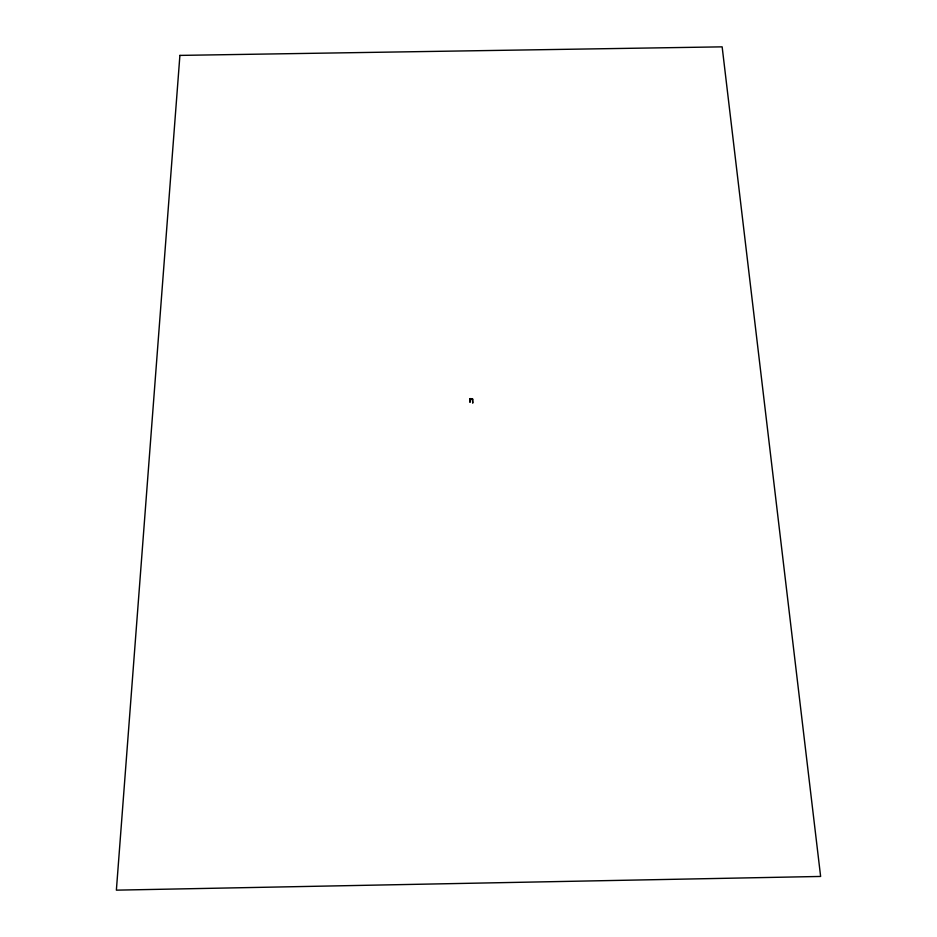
<?xml version="1.0" encoding="UTF-8"?>
<svg xmlns="http://www.w3.org/2000/svg" width="937" height="937" viewBox="0 0 937 937"><rect width="100%" height="100%" fill="white"/><g stroke="black" fill="none" stroke-linecap="round" stroke-linejoin="round"><path stroke-width="1.41" d="M469.917 398.67L469.917 399.443L471.159 399.42L471.159 398.647L469.917 398.67L469.999 402.348L470.128 399.338M469.929 399.033L472.635 398.986L472.752 403.133L472.435 399.197M469.929 399.127L470.948 398.928M471.147 399.103L472.646 399.185L469.917 399.256M471.159 398.647L471.159 399.42M179.904 55.4L116.375 890.15L820.625 876.446L722.146 46.85L179.904 55.4"/></g></svg>
